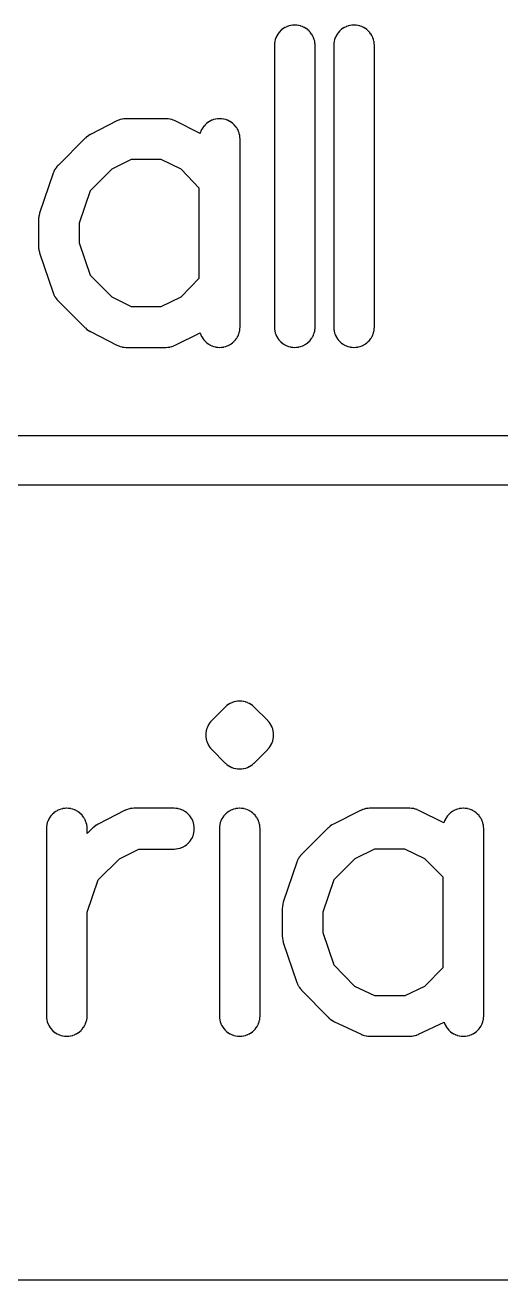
# Model space of a CAD drawing. Header units: inches. Extents: x -0.5 to 10, y -2.4 to 3.9.
# Drawn here: x 3.9214 to 3.9879, y -2.0665 to -1.8908 of the extents above; entities that cross this region are included whole.
import ezdxf

# ---------------------------------------------------------------- set-up
doc = ezdxf.new("R2010")
doc.units = ezdxf.units.IN

msp = doc.modelspace()

# ---------------------------------------------------------------- linework, layer by layer
for points in [[(3.96195, -1.93311), (3.96195, -1.93311), (3.96195, -1.9331), (3.96195, -1.8937), (3.96195, -1.89369), (3.961949, -1.893675), (3.961938, -1.893445), (3.961936, -1.893419), (3.961933, -1.893396), (3.961899, -1.893168), (3.961896, -1.893145), (3.96189, -1.89312), (3.961834, -1.892896), (3.961827, -1.89287), (3.96182, -1.892849), (3.961742, -1.892632), (3.961733, -1.892608), (3.961723, -1.892587), (3.961625, -1.892378), (3.961613, -1.892356), (3.961601, -1.892335), (3.961483, -1.892137), (3.961468, -1.892114), (3.961456, -1.892097), (3.961318, -1.891911), (3.961302, -1.89189), (3.961287, -1.891873), (3.961132, -1.891703), (3.961115, -1.891685), (3.961097, -1.891668), (3.960927, -1.891513), (3.96091, -1.891498), (3.960889, -1.891482), (3.960703, -1.891344), (3.960686, -1.891332), (3.960663, -1.891317), (3.960465, -1.891199), (3.960444, -1.891187), (3.960422, -1.891175), (3.960213, -1.891077), (3.960192, -1.891067), (3.960168, -1.891058), (3.959951, -1.89098), (3.95993, -1.890973), (3.959904, -1.890966), (3.95968, -1.89091), (3.959655, -1.890904), (3.959632, -1.890901), (3.959404, -1.890867), (3.959381, -1.890864), (3.959355, -1.890862), (3.959125, -1.890851), (3.9591, -1.89085), (3.959075, -1.890851), (3.958845, -1.890862), (3.958819, -1.890864), (3.958796, -1.890867), (3.958568, -1.890901), (3.958545, -1.890904), (3.95852, -1.89091), (3.958296, -1.890966), (3.95827, -1.890973), (3.958249, -1.89098), (3.958032, -1.891058), (3.958008, -1.891067), (3.957987, -1.891077), (3.957778, -1.891175), (3.957756, -1.891187), (3.957735, -1.891199), (3.957537, -1.891317), (3.957514, -1.891332), (3.957497, -1.891344), (3.957311, -1.891482), (3.95729, -1.891498), (3.957273, -1.891513), (3.957103, -1.891668), (3.957085, -1.891685), (3.957068, -1.891703), (3.956913, -1.891873), (3.956898, -1.89189), (3.956882, -1.891911), (3.956744, -1.892097), (3.956732, -1.892114), (3.956717, -1.892137), (3.956599, -1.892335), (3.956587, -1.892356), (3.956575, -1.892378), (3.956477, -1.892587), (3.956467, -1.892608), (3.956458, -1.892632), (3.95638, -1.892849), (3.956373, -1.89287), (3.956366, -1.892896), (3.95631, -1.89312), (3.956304, -1.893145), (3.956301, -1.893168), (3.956267, -1.893396), (3.956264, -1.893419), (3.956262, -1.893445), (3.956251, -1.893675), (3.95625, -1.89369), (3.95625, -1.8937), (3.95625, -1.9331), (3.95625, -1.93311), (3.956251, -1.933125), (3.956262, -1.933355), (3.956264, -1.933381), (3.956267, -1.933404), (3.956301, -1.933632), (3.956304, -1.933655), (3.95631, -1.93368), (3.956366, -1.933904), (3.956373, -1.93393), (3.95638, -1.933951), (3.956458, -1.934168), (3.956467, -1.934192), (3.956477, -1.934213), (3.956575, -1.934422), (3.956587, -1.934444), (3.956599, -1.934465), (3.956717, -1.934663), (3.956732, -1.934686), (3.956744, -1.934703), (3.956882, -1.934889), (3.956898, -1.93491), (3.956913, -1.934927), (3.957068, -1.935097), (3.957085, -1.935115), (3.957103, -1.935132), (3.957273, -1.935287), (3.95729, -1.935302), (3.957311, -1.935318), (3.957497, -1.935456), (3.957514, -1.935468), (3.957537, -1.935483), (3.957735, -1.935601), (3.957756, -1.935613), (3.957778, -1.935625), (3.957987, -1.935723), (3.958008, -1.935733), (3.958032, -1.935742), (3.958249, -1.93582), (3.95827, -1.935827), (3.958296, -1.935834), (3.95852, -1.93589), (3.958545, -1.935896), (3.958568, -1.935899), (3.958796, -1.935933), (3.958819, -1.935936), (3.958845, -1.935938), (3.959075, -1.935949), (3.9591, -1.93595), (3.959125, -1.935949), (3.959355, -1.935938), (3.959381, -1.935936), (3.959404, -1.935933), (3.959632, -1.935899), (3.959655, -1.935896), (3.95968, -1.93589), (3.959904, -1.935834), (3.95993, -1.935827), (3.959951, -1.93582), (3.960168, -1.935742), (3.960192, -1.935733), (3.960213, -1.935723), (3.960422, -1.935625), (3.960444, -1.935613), (3.960465, -1.935601), (3.960663, -1.935483), (3.960686, -1.935468), (3.960703, -1.935456), (3.960889, -1.935318), (3.96091, -1.935302), (3.960927, -1.935287), (3.961097, -1.935132), (3.961115, -1.935115), (3.961132, -1.935097), (3.961287, -1.934927), (3.961302, -1.93491), (3.961318, -1.934889), (3.961456, -1.934703), (3.961468, -1.934686), (3.961483, -1.934663), (3.961601, -1.934465), (3.961613, -1.934444), (3.961625, -1.934422), (3.961723, -1.934213), (3.961733, -1.934192), (3.961742, -1.934168), (3.96182, -1.933951), (3.961827, -1.93393), (3.961834, -1.933904), (3.96189, -1.93368), (3.961896, -1.933655), (3.961899, -1.933632), (3.961933, -1.933404), (3.961936, -1.933381), (3.961938, -1.933355), (3.961949, -1.933125)], [(3.97025, -1.93311), (3.97025, -1.93311), (3.97025, -1.9331), (3.97025, -1.8937), (3.97025, -1.89369), (3.970249, -1.893675), (3.970238, -1.893445), (3.970236, -1.893419), (3.970233, -1.893396), (3.970199, -1.893168), (3.970196, -1.893145), (3.97019, -1.89312), (3.970134, -1.892896), (3.970127, -1.89287), (3.97012, -1.892849), (3.970042, -1.892632), (3.970033, -1.892608), (3.970023, -1.892587), (3.969925, -1.892378), (3.969913, -1.892356), (3.969901, -1.892335), (3.969783, -1.892137), (3.969768, -1.892114), (3.969756, -1.892097), (3.969618, -1.891911), (3.969602, -1.89189), (3.969587, -1.891873), (3.969432, -1.891703), (3.969415, -1.891685), (3.969397, -1.891668), (3.969227, -1.891513), (3.96921, -1.891498), (3.969189, -1.891482), (3.969003, -1.891344), (3.968986, -1.891332), (3.968963, -1.891317), (3.968765, -1.891199), (3.968744, -1.891187), (3.968722, -1.891175), (3.968513, -1.891077), (3.968492, -1.891067), (3.968468, -1.891058), (3.968251, -1.89098), (3.96823, -1.890973), (3.968204, -1.890966), (3.96798, -1.89091), (3.967955, -1.890904), (3.967932, -1.890901), (3.967704, -1.890867), (3.967681, -1.890864), (3.967655, -1.890862), (3.967425, -1.890851), (3.9674, -1.89085), (3.967375, -1.890851), (3.967145, -1.890862), (3.967119, -1.890864), (3.967096, -1.890867), (3.966868, -1.890901), (3.966845, -1.890904), (3.96682, -1.89091), (3.966596, -1.890966), (3.96657, -1.890973), (3.966549, -1.89098), (3.966332, -1.891058), (3.966308, -1.891067), (3.966287, -1.891077), (3.966078, -1.891175), (3.966056, -1.891187), (3.966035, -1.891199), (3.965837, -1.891317), (3.965814, -1.891332), (3.965797, -1.891344), (3.965611, -1.891482), (3.96559, -1.891498), (3.965573, -1.891513), (3.965403, -1.891668), (3.965385, -1.891685), (3.965368, -1.891703), (3.965213, -1.891873), (3.965198, -1.89189), (3.965182, -1.891911), (3.965044, -1.892097), (3.965032, -1.892114), (3.965017, -1.892137), (3.964899, -1.892335), (3.964887, -1.892356), (3.964875, -1.892378), (3.964777, -1.892587), (3.964767, -1.892608), (3.964758, -1.892632), (3.96468, -1.892849), (3.964673, -1.89287), (3.964666, -1.892896), (3.96461, -1.89312), (3.964604, -1.893145), (3.964601, -1.893168), (3.964567, -1.893396), (3.964564, -1.893419), (3.964562, -1.893445), (3.964551, -1.893675), (3.96455, -1.89369), (3.96455, -1.8937), (3.96455, -1.9331), (3.96455, -1.93311), (3.964551, -1.933125), (3.964562, -1.933355), (3.964564, -1.933381), (3.964567, -1.933404), (3.964601, -1.933632), (3.964604, -1.933655), (3.96461, -1.93368), (3.964666, -1.933904), (3.964673, -1.93393), (3.96468, -1.933951), (3.964758, -1.934168), (3.964767, -1.934192), (3.964777, -1.934213), (3.964875, -1.934422), (3.964887, -1.934444), (3.964899, -1.934465), (3.965017, -1.934663), (3.965032, -1.934686), (3.965044, -1.934703), (3.965182, -1.934889), (3.965198, -1.93491), (3.965213, -1.934927), (3.965368, -1.935097), (3.965385, -1.935115), (3.965403, -1.935132), (3.965573, -1.935287), (3.96559, -1.935302), (3.965611, -1.935318), (3.965797, -1.935456), (3.965814, -1.935468), (3.965837, -1.935483), (3.966035, -1.935601), (3.966056, -1.935613), (3.966078, -1.935625), (3.966287, -1.935723), (3.966308, -1.935733), (3.966332, -1.935742), (3.966549, -1.93582), (3.96657, -1.935827), (3.966596, -1.935834), (3.96682, -1.93589), (3.966845, -1.935896), (3.966868, -1.935899), (3.967096, -1.935933), (3.967119, -1.935936), (3.967145, -1.935938), (3.967375, -1.935949), (3.9674, -1.93595), (3.967425, -1.935949), (3.967655, -1.935938), (3.967681, -1.935936), (3.967704, -1.935933), (3.967932, -1.935899), (3.967955, -1.935896), (3.96798, -1.93589), (3.968204, -1.935834), (3.96823, -1.935827), (3.968251, -1.93582), (3.968468, -1.935742), (3.968492, -1.935733), (3.968513, -1.935723), (3.968722, -1.935625), (3.968744, -1.935613), (3.968765, -1.935601), (3.968963, -1.935483), (3.968986, -1.935468), (3.969003, -1.935456), (3.969189, -1.935318), (3.96921, -1.935302), (3.969227, -1.935287), (3.969397, -1.935132), (3.969415, -1.935115), (3.969432, -1.935097), (3.969587, -1.934927), (3.969602, -1.93491), (3.969618, -1.934889), (3.969756, -1.934703), (3.969768, -1.934686), (3.969783, -1.934663), (3.969901, -1.934465), (3.969913, -1.934444), (3.969925, -1.934422), (3.970023, -1.934213), (3.970033, -1.934192), (3.970042, -1.934168), (3.97012, -1.933951), (3.970127, -1.93393), (3.970134, -1.933904), (3.97019, -1.93368), (3.970196, -1.933655), (3.970199, -1.933632), (3.970233, -1.933404), (3.970236, -1.933381), (3.970238, -1.933355), (3.970249, -1.933125)], [(3.945866, -1.933903), (3.945866, -1.933904), (3.945873, -1.93393), (3.94588, -1.933951), (3.945958, -1.934168), (3.945967, -1.934192), (3.945977, -1.934213), (3.946075, -1.934422), (3.946087, -1.934444), (3.946099, -1.934465), (3.946217, -1.934663), (3.946232, -1.934686), (3.946244, -1.934703), (3.946382, -1.934889), (3.946398, -1.93491), (3.946413, -1.934927), (3.946568, -1.935097), (3.946585, -1.935115), (3.946603, -1.935132), (3.946773, -1.935287), (3.94679, -1.935302), (3.946811, -1.935318), (3.946997, -1.935456), (3.947014, -1.935468), (3.947037, -1.935483), (3.947235, -1.935601), (3.947256, -1.935613), (3.947278, -1.935625), (3.947487, -1.935723), (3.947508, -1.935733), (3.947532, -1.935742), (3.947749, -1.93582), (3.94777, -1.935827), (3.947796, -1.935834), (3.94802, -1.93589), (3.948045, -1.935896), (3.948068, -1.935899), (3.948296, -1.935933), (3.948319, -1.935936), (3.948345, -1.935938), (3.948575, -1.935949), (3.9486, -1.93595), (3.948625, -1.935949), (3.948855, -1.935938), (3.948881, -1.935936), (3.948904, -1.935933), (3.949132, -1.935899), (3.949155, -1.935896), (3.94918, -1.93589), (3.949404, -1.935834), (3.94943, -1.935827), (3.949451, -1.93582), (3.949668, -1.935742), (3.949692, -1.935733), (3.949713, -1.935723), (3.949922, -1.935625), (3.949944, -1.935613), (3.949965, -1.935601), (3.950163, -1.935483), (3.950186, -1.935468), (3.950203, -1.935456), (3.950389, -1.935318), (3.95041, -1.935302), (3.950427, -1.935287), (3.950597, -1.935132), (3.950615, -1.935115), (3.950632, -1.935097), (3.950787, -1.934927), (3.950802, -1.93491), (3.950818, -1.934889), (3.950956, -1.934703), (3.950968, -1.934686), (3.950983, -1.934663), (3.951101, -1.934465), (3.951113, -1.934444), (3.951125, -1.934422), (3.951223, -1.934213), (3.951233, -1.934192), (3.951242, -1.934168), (3.95132, -1.933951), (3.951327, -1.93393), (3.951334, -1.933904), (3.95139, -1.93368), (3.951396, -1.933655), (3.951399, -1.933632), (3.951433, -1.933404), (3.951436, -1.933381), (3.951438, -1.933355), (3.951449, -1.933125), (3.95145, -1.93311), (3.95145, -1.9331), (3.95145, -1.9068), (3.95145, -1.90679), (3.951449, -1.906775), (3.951438, -1.906545), (3.951436, -1.906519), (3.951433, -1.906496), (3.951399, -1.906268), (3.951396, -1.906245), (3.95139, -1.90622), (3.951334, -1.905996), (3.951327, -1.90597), (3.95132, -1.905949), (3.951242, -1.905732), (3.951233, -1.905708), (3.951223, -1.905687), (3.951125, -1.905478), (3.951113, -1.905456), (3.951101, -1.905435), (3.950983, -1.905237), (3.950968, -1.905214), (3.950956, -1.905197), (3.950818, -1.905011), (3.950802, -1.90499), (3.950787, -1.904973), (3.950632, -1.904803), (3.950615, -1.904785), (3.950597, -1.904768), (3.950427, -1.904613), (3.95041, -1.904598), (3.950389, -1.904582), (3.950203, -1.904444), (3.950186, -1.904432), (3.950163, -1.904417), (3.949965, -1.904299), (3.949944, -1.904287), (3.949922, -1.904275), (3.949713, -1.904177), (3.949692, -1.904167), (3.949668, -1.904158), (3.949451, -1.90408), (3.94943, -1.904073), (3.949404, -1.904066), (3.94918, -1.90401), (3.949155, -1.904004), (3.949132, -1.904001), (3.948904, -1.903967), (3.948881, -1.903964), (3.948855, -1.903962), (3.948625, -1.903951), (3.9486, -1.90395), (3.948575, -1.903951), (3.948345, -1.903962), (3.948319, -1.903964), (3.948296, -1.903967), (3.948068, -1.904001), (3.948045, -1.904004), (3.94802, -1.90401), (3.947796, -1.904066), (3.94777, -1.904073), (3.947749, -1.90408), (3.947532, -1.904158), (3.947508, -1.904167), (3.947487, -1.904177), (3.947278, -1.904275), (3.947256, -1.904287), (3.947235, -1.904299), (3.947037, -1.904417), (3.947014, -1.904432), (3.946997, -1.904444), (3.946811, -1.904582), (3.94679, -1.904598), (3.946773, -1.904613), (3.946603, -1.904768), (3.946585, -1.904785), (3.946568, -1.904803), (3.946413, -1.904973), (3.946398, -1.90499), (3.946382, -1.905011), (3.946244, -1.905197), (3.946232, -1.905214), (3.946217, -1.905237), (3.946099, -1.905435), (3.946087, -1.905456), (3.946075, -1.905478), (3.945977, -1.905687), (3.945967, -1.905708), (3.945958, -1.905732), (3.94588, -1.905949), (3.945873, -1.90597), (3.945866, -1.905996), (3.945866, -1.905997), (3.942375, -1.904251), (3.942366, -1.904247), (3.942354, -1.904241), (3.942154, -1.904153), (3.942136, -1.904145), (3.942111, -1.904136), (3.941905, -1.904066), (3.941886, -1.90406), (3.94186, -1.904054), (3.941648, -1.904004), (3.941625, -1.903999), (3.941603, -1.903995), (3.941387, -1.903965), (3.941366, -1.903962), (3.941341, -1.903961), (3.941123, -1.903951), (3.941111, -1.90395), (3.9411, -1.90395), (3.9355, -1.90395), (3.935489, -1.90395), (3.935476, -1.903951), (3.935254, -1.903961), (3.93523, -1.903963), (3.935206, -1.903966), (3.934986, -1.903997), (3.934962, -1.904001), (3.934939, -1.904006), (3.934723, -1.904059), (3.934703, -1.904064), (3.934677, -1.904072), (3.934466, -1.904145), (3.934442, -1.904154), (3.934422, -1.904162), (3.934219, -1.904254), (3.934216, -1.904256), (3.934198, -1.904265), (3.930498, -1.906165), (3.930484, -1.906172), (3.930475, -1.906177), (3.930265, -1.906299), (3.930242, -1.906314), (3.930242, -1.906314), (3.930221, -1.906328), (3.930025, -1.906471), (3.930006, -1.906485), (3.930006, -1.906485), (3.929984, -1.906504), (3.929804, -1.906667), (3.9298, -1.906671), (3.929785, -1.906685), (3.925985, -1.910485), (3.925974, -1.910496), (3.925969, -1.910501), (3.925824, -1.91066), (3.925809, -1.910678), (3.925795, -1.910696), (3.925665, -1.910867), (3.925651, -1.910887), (3.925639, -1.910905), (3.925525, -1.911088), (3.925514, -1.911107), (3.925503, -1.911128), (3.925406, -1.91132), (3.925395, -1.911343), (3.925387, -1.911362), (3.925309, -1.911563), (3.925306, -1.911571), (3.925301, -1.911584), (3.923401, -1.917184), (3.923397, -1.917198), (3.923393, -1.91721), (3.923324, -1.917457), (3.923318, -1.917481), (3.923318, -1.917481), (3.923312, -1.91751), (3.923271, -1.917763), (3.923267, -1.91779), (3.923267, -1.91779), (3.923265, -1.917817), (3.923251, -1.918073), (3.92325, -1.918091), (3.92325, -1.9181), (3.92325, -1.9218), (3.92325, -1.921809), (3.923251, -1.921827), (3.923265, -1.922083), (3.923267, -1.92211), (3.923267, -1.92211), (3.923271, -1.922137), (3.923312, -1.92239), (3.923318, -1.922419), (3.923318, -1.922419), (3.923324, -1.922443), (3.923393, -1.92269), (3.923397, -1.922702), (3.923401, -1.922716), (3.925301, -1.928316), (3.925306, -1.928329), (3.925309, -1.928337), (3.925387, -1.928538), (3.925395, -1.928557), (3.925406, -1.92858), (3.925503, -1.928772), (3.925514, -1.928793), (3.925525, -1.928812), (3.925639, -1.928995), (3.925651, -1.929013), (3.925665, -1.929033), (3.925795, -1.929204), (3.925809, -1.929222), (3.925824, -1.92924), (3.925969, -1.929399), (3.925974, -1.929404), (3.925985, -1.929415), (3.929785, -1.933215), (3.9298, -1.933229), (3.929804, -1.933233), (3.929984, -1.933396), (3.930006, -1.933415), (3.930006, -1.933415), (3.930025, -1.933429), (3.930221, -1.933572), (3.930242, -1.933586), (3.930242, -1.933586), (3.930265, -1.933601), (3.930475, -1.933723), (3.930484, -1.933728), (3.930498, -1.933735), (3.934198, -1.935635), (3.934216, -1.935644), (3.934219, -1.935646), (3.934422, -1.935738), (3.934442, -1.935746), (3.934466, -1.935755), (3.934677, -1.935828), (3.934703, -1.935836), (3.934723, -1.935841), (3.934939, -1.935894), (3.934962, -1.935899), (3.934986, -1.935903), (3.935206, -1.935934), (3.93523, -1.935937), (3.935254, -1.935939), (3.935476, -1.935949), (3.935489, -1.93595), (3.9355, -1.93595), (3.9411, -1.93595), (3.941111, -1.93595), (3.941123, -1.935949), (3.941341, -1.935939), (3.941366, -1.935938), (3.941387, -1.935935), (3.941603, -1.935905), (3.941625, -1.935901), (3.941648, -1.935896), (3.94186, -1.935846), (3.941886, -1.93584), (3.941905, -1.935834), (3.942111, -1.935764), (3.942136, -1.935755), (3.942154, -1.935747), (3.942354, -1.935659), (3.942366, -1.935653), (3.942375, -1.935649)], [(3.943194, -1.911034), (3.940427, -1.90965), (3.936189, -1.90965), (3.933499, -1.911031), (3.930485, -1.914045), (3.92895, -1.91857), (3.92895, -1.92133), (3.930485, -1.925855), (3.933499, -1.928869), (3.936189, -1.93025), (3.940427, -1.93025), (3.943194, -1.928866), (3.94575, -1.926242), (3.94575, -1.913658)], [(3.80655, -1.95525), (3.80655, -2.06645), (4.96205, -2.06645), (4.96205, -1.95525)], [(3.947475, -1.988195), (3.947475, -1.988195), (3.947468, -1.988203), (3.947313, -1.988373), (3.947298, -1.98839), (3.947282, -1.988411), (3.947144, -1.988597), (3.947132, -1.988614), (3.947117, -1.988637), (3.946999, -1.988835), (3.946987, -1.988856), (3.946975, -1.988878), (3.946877, -1.989087), (3.946867, -1.989108), (3.946858, -1.989132), (3.94678, -1.989349), (3.946773, -1.98937), (3.946766, -1.989396), (3.94671, -1.98962), (3.946704, -1.989645), (3.946701, -1.989668), (3.946667, -1.989896), (3.946664, -1.989919), (3.946662, -1.989945), (3.946651, -1.990175), (3.94665, -1.9902), (3.946651, -1.990225), (3.946662, -1.990455), (3.946664, -1.990481), (3.946667, -1.990504), (3.946701, -1.990732), (3.946704, -1.990755), (3.94671, -1.99078), (3.946766, -1.991004), (3.946773, -1.99103), (3.94678, -1.991051), (3.946858, -1.991268), (3.946867, -1.991292), (3.946877, -1.991313), (3.946975, -1.991522), (3.946987, -1.991544), (3.946999, -1.991565), (3.947117, -1.991763), (3.947132, -1.991786), (3.947144, -1.991803), (3.947282, -1.991989), (3.947298, -1.99201), (3.947313, -1.992027), (3.947468, -1.992197), (3.947475, -1.992205), (3.947485, -1.992215), (3.949385, -1.994115), (3.949395, -1.994125), (3.949403, -1.994132), (3.949573, -1.994287), (3.94959, -1.994302), (3.949611, -1.994318), (3.949797, -1.994456), (3.949814, -1.994468), (3.949837, -1.994483), (3.950035, -1.994601), (3.950056, -1.994613), (3.950078, -1.994625), (3.950287, -1.994723), (3.950308, -1.994733), (3.950332, -1.994742), (3.950549, -1.99482), (3.95057, -1.994827), (3.950596, -1.994834), (3.95082, -1.99489), (3.950845, -1.994896), (3.950868, -1.994899), (3.951096, -1.994933), (3.951119, -1.994936), (3.951145, -1.994938), (3.951375, -1.994949), (3.9514, -1.99495), (3.951425, -1.994949), (3.951655, -1.994938), (3.951681, -1.994936), (3.951704, -1.994933), (3.951932, -1.994899), (3.951955, -1.994896), (3.95198, -1.99489), (3.952204, -1.994834), (3.95223, -1.994827), (3.952251, -1.99482), (3.952468, -1.994742), (3.952492, -1.994733), (3.952513, -1.994723), (3.952722, -1.994625), (3.952744, -1.994613), (3.952765, -1.994601), (3.952963, -1.994483), (3.952986, -1.994468), (3.953003, -1.994456), (3.953189, -1.994318), (3.95321, -1.994302), (3.953227, -1.994287), (3.953397, -1.994132), (3.953405, -1.994125), (3.953415, -1.994115), (3.955315, -1.992215), (3.955325, -1.992205), (3.955332, -1.992197), (3.955487, -1.992027), (3.955502, -1.99201), (3.955518, -1.991989), (3.955656, -1.991803), (3.955668, -1.991786), (3.955683, -1.991763), (3.955801, -1.991565), (3.955813, -1.991544), (3.955825, -1.991522), (3.955923, -1.991313), (3.955933, -1.991292), (3.955942, -1.991268), (3.95602, -1.991051), (3.956027, -1.99103), (3.956034, -1.991004), (3.95609, -1.99078), (3.956096, -1.990755), (3.956099, -1.990732), (3.956133, -1.990504), (3.956136, -1.990481), (3.956138, -1.990455), (3.956149, -1.990225), (3.95615, -1.9902), (3.956149, -1.990175), (3.956138, -1.989945), (3.956136, -1.989919), (3.956133, -1.989896), (3.956099, -1.989668), (3.956096, -1.989645), (3.95609, -1.98962), (3.956034, -1.989396), (3.956027, -1.98937), (3.95602, -1.989349), (3.955942, -1.989132), (3.955933, -1.989108), (3.955923, -1.989087), (3.955825, -1.988878), (3.955813, -1.988856), (3.955801, -1.988835), (3.955683, -1.988637), (3.955668, -1.988614), (3.955656, -1.988597), (3.955518, -1.988411), (3.955502, -1.98839), (3.955487, -1.988373), (3.955332, -1.988203), (3.955325, -1.988195), (3.955315, -1.988185), (3.953415, -1.986285), (3.953405, -1.986275), (3.953397, -1.986268), (3.953227, -1.986113), (3.95321, -1.986098), (3.953189, -1.986082), (3.953003, -1.985944), (3.952986, -1.985932), (3.952963, -1.985917), (3.952765, -1.985799), (3.952744, -1.985787), (3.952722, -1.985775), (3.952513, -1.985677), (3.952492, -1.985667), (3.952468, -1.985658), (3.952251, -1.98558), (3.95223, -1.985573), (3.952204, -1.985566), (3.95198, -1.98551), (3.951955, -1.985504), (3.951932, -1.985501), (3.951704, -1.985467), (3.951681, -1.985464), (3.951655, -1.985462), (3.951425, -1.985451), (3.9514, -1.98545), (3.951375, -1.985451), (3.951145, -1.985462), (3.951119, -1.985464), (3.951096, -1.985467), (3.950868, -1.985501), (3.950845, -1.985504), (3.95082, -1.98551), (3.950596, -1.985566), (3.95057, -1.985573), (3.950549, -1.98558), (3.950332, -1.985658), (3.950308, -1.985667), (3.950287, -1.985677), (3.950078, -1.985775), (3.950056, -1.985787), (3.950035, -1.985799), (3.949837, -1.985917), (3.949814, -1.985932), (3.949797, -1.985944), (3.949611, -1.986082), (3.94959, -1.986098), (3.949573, -1.986113), (3.949403, -1.986268), (3.949395, -1.986275), (3.949385, -1.986285), (3.947485, -1.988185)], [(3.93005, -2.01497), (3.931579, -2.010464), (3.934582, -2.00754), (3.937289, -2.00615), (3.9422, -2.00615), (3.94221, -2.00615), (3.942225, -2.006149), (3.942455, -2.006138), (3.942481, -2.006136), (3.942504, -2.006133), (3.942732, -2.006099), (3.942755, -2.006096), (3.94278, -2.00609), (3.943004, -2.006034), (3.94303, -2.006027), (3.943051, -2.00602), (3.943268, -2.005942), (3.943292, -2.005933), (3.943313, -2.005923), (3.943522, -2.005825), (3.943544, -2.005813), (3.943565, -2.005801), (3.943763, -2.005683), (3.943786, -2.005668), (3.943803, -2.005656), (3.943989, -2.005518), (3.94401, -2.005502), (3.944027, -2.005487), (3.944197, -2.005332), (3.944215, -2.005315), (3.944232, -2.005297), (3.944387, -2.005127), (3.944402, -2.00511), (3.944418, -2.005089), (3.944556, -2.004903), (3.944568, -2.004886), (3.944583, -2.004863), (3.944701, -2.004665), (3.944713, -2.004644), (3.944725, -2.004622), (3.944823, -2.004413), (3.944833, -2.004392), (3.944842, -2.004368), (3.94492, -2.004151), (3.944927, -2.00413), (3.944934, -2.004104), (3.94499, -2.00388), (3.944996, -2.003855), (3.944999, -2.003832), (3.945033, -2.003604), (3.945036, -2.003581), (3.945038, -2.003555), (3.945049, -2.003325), (3.94505, -2.0033), (3.945049, -2.003275), (3.945038, -2.003045), (3.945036, -2.003019), (3.945033, -2.002996), (3.944999, -2.002768), (3.944996, -2.002745), (3.94499, -2.00272), (3.944934, -2.002496), (3.944927, -2.00247), (3.94492, -2.002449), (3.944842, -2.002232), (3.944833, -2.002208), (3.944823, -2.002187), (3.944725, -2.001978), (3.944713, -2.001956), (3.944701, -2.001935), (3.944583, -2.001737), (3.944568, -2.001714), (3.944556, -2.001697), (3.944418, -2.001511), (3.944402, -2.00149), (3.944387, -2.001473), (3.944232, -2.001303), (3.944215, -2.001285), (3.944197, -2.001268), (3.944027, -2.001113), (3.94401, -2.001098), (3.943989, -2.001082), (3.943803, -2.000944), (3.943786, -2.000932), (3.943763, -2.000917), (3.943565, -2.000799), (3.943544, -2.000787), (3.943522, -2.000775), (3.943313, -2.000677), (3.943292, -2.000667), (3.943268, -2.000658), (3.943051, -2.00058), (3.94303, -2.000573), (3.943004, -2.000566), (3.94278, -2.00051), (3.942755, -2.000504), (3.942732, -2.000501), (3.942504, -2.000467), (3.942481, -2.000464), (3.942455, -2.000462), (3.942225, -2.000451), (3.94221, -2.00045), (3.9422, -2.00045), (3.9366, -2.00045), (3.936589, -2.00045), (3.936576, -2.000451), (3.936354, -2.000461), (3.93633, -2.000463), (3.936306, -2.000466), (3.936086, -2.000497), (3.936062, -2.000501), (3.936039, -2.000506), (3.935823, -2.000559), (3.935803, -2.000564), (3.935777, -2.000572), (3.935566, -2.000645), (3.935542, -2.000654), (3.935522, -2.000662), (3.935319, -2.000754), (3.935316, -2.000756), (3.935298, -2.000765), (3.931598, -2.002665), (3.931583, -2.002673), (3.931576, -2.002677), (3.931375, -2.002793), (3.931352, -2.002807), (3.931333, -2.00282), (3.931144, -2.002956), (3.931124, -2.002971), (3.931124, -2.002971), (3.931105, -2.002987), (3.93093, -2.003141), (3.930923, -2.003148), (3.930912, -2.003158), (3.93005, -2.003997), (3.93005, -2.0033), (3.93005, -2.00329), (3.930049, -2.003275), (3.930038, -2.003045), (3.930036, -2.003019), (3.930033, -2.002996), (3.929999, -2.002768), (3.929996, -2.002745), (3.92999, -2.00272), (3.929934, -2.002496), (3.929927, -2.00247), (3.92992, -2.002449), (3.929842, -2.002232), (3.929833, -2.002208), (3.929823, -2.002187), (3.929725, -2.001978), (3.929713, -2.001956), (3.929701, -2.001935), (3.929583, -2.001737), (3.929568, -2.001714), (3.929556, -2.001697), (3.929418, -2.001511), (3.929402, -2.00149), (3.929387, -2.001473), (3.929232, -2.001303), (3.929215, -2.001285), (3.929197, -2.001268), (3.929027, -2.001113), (3.92901, -2.001098), (3.928989, -2.001082), (3.928803, -2.000944), (3.928786, -2.000932), (3.928763, -2.000917), (3.928565, -2.000799), (3.928544, -2.000787), (3.928522, -2.000775), (3.928313, -2.000677), (3.928292, -2.000667), (3.928268, -2.000658), (3.928051, -2.00058), (3.92803, -2.000573), (3.928004, -2.000566), (3.92778, -2.00051), (3.927755, -2.000504), (3.927732, -2.000501), (3.927504, -2.000467), (3.927481, -2.000464), (3.927455, -2.000462), (3.927225, -2.000451), (3.9272, -2.00045), (3.927175, -2.000451), (3.926945, -2.000462), (3.926919, -2.000464), (3.926896, -2.000467), (3.926668, -2.000501), (3.926645, -2.000504), (3.92662, -2.00051), (3.926396, -2.000566), (3.92637, -2.000573), (3.926349, -2.00058), (3.926132, -2.000658), (3.926108, -2.000667), (3.926087, -2.000677), (3.925878, -2.000775), (3.925856, -2.000787), (3.925835, -2.000799), (3.925637, -2.000917), (3.925614, -2.000932), (3.925597, -2.000944), (3.925411, -2.001082), (3.92539, -2.001098), (3.925373, -2.001113), (3.925203, -2.001268), (3.925185, -2.001285), (3.925168, -2.001303), (3.925013, -2.001473), (3.924998, -2.00149), (3.924982, -2.001511), (3.924844, -2.001697), (3.924832, -2.001714), (3.924817, -2.001737), (3.924699, -2.001935), (3.924687, -2.001956), (3.924675, -2.001978), (3.924577, -2.002187), (3.924567, -2.002208), (3.924558, -2.002232), (3.92448, -2.002449), (3.924473, -2.00247), (3.924466, -2.002496), (3.92441, -2.00272), (3.924404, -2.002745), (3.924401, -2.002768), (3.924367, -2.002996), (3.924364, -2.003019), (3.924362, -2.003045), (3.924351, -2.003275), (3.92435, -2.00329), (3.92435, -2.0033), (3.92435, -2.0295), (3.92435, -2.02951), (3.924351, -2.029525), (3.924362, -2.029755), (3.924364, -2.029781), (3.924367, -2.029804), (3.924401, -2.030032), (3.924404, -2.030055), (3.92441, -2.03008), (3.924466, -2.030304), (3.924473, -2.03033), (3.92448, -2.030351), (3.924558, -2.030568), (3.924567, -2.030592), (3.924577, -2.030613), (3.924675, -2.030822), (3.924687, -2.030844), (3.924699, -2.030865), (3.924817, -2.031063), (3.924832, -2.031086), (3.924844, -2.031103), (3.924982, -2.031289), (3.924998, -2.03131), (3.925013, -2.031327), (3.925168, -2.031497), (3.925185, -2.031515), (3.925203, -2.031532), (3.925373, -2.031687), (3.92539, -2.031702), (3.925411, -2.031718), (3.925597, -2.031856), (3.925614, -2.031868), (3.925637, -2.031883), (3.925835, -2.032001), (3.925856, -2.032013), (3.925878, -2.032025), (3.926087, -2.032123), (3.926108, -2.032133), (3.926132, -2.032142), (3.926349, -2.03222), (3.92637, -2.032227), (3.926396, -2.032234), (3.92662, -2.03229), (3.926645, -2.032296), (3.926668, -2.032299), (3.926896, -2.032333), (3.926919, -2.032336), (3.926945, -2.032338), (3.927175, -2.032349), (3.9272, -2.03235), (3.927225, -2.032349), (3.927455, -2.032338), (3.927481, -2.032336), (3.927504, -2.032333), (3.927732, -2.032299), (3.927755, -2.032296), (3.92778, -2.03229), (3.928004, -2.032234), (3.92803, -2.032227), (3.928051, -2.03222), (3.928268, -2.032142), (3.928292, -2.032133), (3.928313, -2.032123), (3.928522, -2.032025), (3.928544, -2.032013), (3.928565, -2.032001), (3.928763, -2.031883), (3.928786, -2.031868), (3.928803, -2.031856), (3.928989, -2.031718), (3.92901, -2.031702), (3.929027, -2.031687), (3.929197, -2.031532), (3.929215, -2.031515), (3.929232, -2.031497), (3.929387, -2.031327), (3.929402, -2.03131), (3.929418, -2.031289), (3.929556, -2.031103), (3.929568, -2.031086), (3.929583, -2.031063), (3.929701, -2.030865), (3.929713, -2.030844), (3.929725, -2.030822), (3.929823, -2.030613), (3.929833, -2.030592), (3.929842, -2.030568), (3.92992, -2.030351), (3.929927, -2.03033), (3.929934, -2.030304), (3.92999, -2.03008), (3.929996, -2.030055), (3.929999, -2.030032), (3.930033, -2.029804), (3.930036, -2.029781), (3.930038, -2.029755), (3.930049, -2.029525), (3.93005, -2.02951), (3.93005, -2.0295)], [(3.95425, -2.02951), (3.95425, -2.02951), (3.95425, -2.0295), (3.95425, -2.0033), (3.95425, -2.00329), (3.954249, -2.003275), (3.954238, -2.003045), (3.954236, -2.003019), (3.954233, -2.002996), (3.954199, -2.002768), (3.954196, -2.002745), (3.95419, -2.00272), (3.954134, -2.002496), (3.954127, -2.00247), (3.95412, -2.002449), (3.954042, -2.002232), (3.954033, -2.002208), (3.954023, -2.002187), (3.953925, -2.001978), (3.953913, -2.001956), (3.953901, -2.001935), (3.953783, -2.001737), (3.953768, -2.001714), (3.953756, -2.001697), (3.953618, -2.001511), (3.953602, -2.00149), (3.953587, -2.001473), (3.953432, -2.001303), (3.953415, -2.001285), (3.953397, -2.001268), (3.953227, -2.001113), (3.95321, -2.001098), (3.953189, -2.001082), (3.953003, -2.000944), (3.952986, -2.000932), (3.952963, -2.000917), (3.952765, -2.000799), (3.952744, -2.000787), (3.952722, -2.000775), (3.952513, -2.000677), (3.952492, -2.000667), (3.952468, -2.000658), (3.952251, -2.00058), (3.95223, -2.000573), (3.952204, -2.000566), (3.95198, -2.00051), (3.951955, -2.000504), (3.951932, -2.000501), (3.951704, -2.000467), (3.951681, -2.000464), (3.951655, -2.000462), (3.951425, -2.000451), (3.9514, -2.00045), (3.951375, -2.000451), (3.951145, -2.000462), (3.951119, -2.000464), (3.951096, -2.000467), (3.950868, -2.000501), (3.950845, -2.000504), (3.95082, -2.00051), (3.950596, -2.000566), (3.95057, -2.000573), (3.950549, -2.00058), (3.950332, -2.000658), (3.950308, -2.000667), (3.950287, -2.000677), (3.950078, -2.000775), (3.950056, -2.000787), (3.950035, -2.000799), (3.949837, -2.000917), (3.949814, -2.000932), (3.949797, -2.000944), (3.949611, -2.001082), (3.94959, -2.001098), (3.949573, -2.001113), (3.949403, -2.001268), (3.949385, -2.001285), (3.949368, -2.001303), (3.949213, -2.001473), (3.949198, -2.00149), (3.949182, -2.001511), (3.949044, -2.001697), (3.949032, -2.001714), (3.949017, -2.001737), (3.948899, -2.001935), (3.948887, -2.001956), (3.948875, -2.001978), (3.948777, -2.002187), (3.948767, -2.002208), (3.948758, -2.002232), (3.94868, -2.002449), (3.948673, -2.00247), (3.948666, -2.002496), (3.94861, -2.00272), (3.948604, -2.002745), (3.948601, -2.002768), (3.948567, -2.002996), (3.948564, -2.003019), (3.948562, -2.003045), (3.948551, -2.003275), (3.94855, -2.00329), (3.94855, -2.0033), (3.94855, -2.0295), (3.94855, -2.02951), (3.948551, -2.029525), (3.948562, -2.029755), (3.948564, -2.029781), (3.948567, -2.029804), (3.948601, -2.030032), (3.948604, -2.030055), (3.94861, -2.03008), (3.948666, -2.030304), (3.948673, -2.03033), (3.94868, -2.030351), (3.948758, -2.030568), (3.948767, -2.030592), (3.948777, -2.030613), (3.948875, -2.030822), (3.948887, -2.030844), (3.948899, -2.030865), (3.949017, -2.031063), (3.949032, -2.031086), (3.949044, -2.031103), (3.949182, -2.031289), (3.949198, -2.03131), (3.949213, -2.031327), (3.949368, -2.031497), (3.949385, -2.031515), (3.949403, -2.031532), (3.949573, -2.031687), (3.94959, -2.031702), (3.949611, -2.031718), (3.949797, -2.031856), (3.949814, -2.031868), (3.949837, -2.031883), (3.950035, -2.032001), (3.950056, -2.032013), (3.950078, -2.032025), (3.950287, -2.032123), (3.950308, -2.032133), (3.950332, -2.032142), (3.950549, -2.03222), (3.95057, -2.032227), (3.950596, -2.032234), (3.95082, -2.03229), (3.950845, -2.032296), (3.950868, -2.032299), (3.951096, -2.032333), (3.951119, -2.032336), (3.951145, -2.032338), (3.951375, -2.032349), (3.9514, -2.03235), (3.951425, -2.032349), (3.951655, -2.032338), (3.951681, -2.032336), (3.951704, -2.032333), (3.951932, -2.032299), (3.951955, -2.032296), (3.95198, -2.03229), (3.952204, -2.032234), (3.95223, -2.032227), (3.952251, -2.03222), (3.952468, -2.032142), (3.952492, -2.032133), (3.952513, -2.032123), (3.952722, -2.032025), (3.952744, -2.032013), (3.952765, -2.032001), (3.952963, -2.031883), (3.952986, -2.031868), (3.953003, -2.031856), (3.953189, -2.031718), (3.95321, -2.031702), (3.953227, -2.031687), (3.953397, -2.031532), (3.953415, -2.031515), (3.953432, -2.031497), (3.953587, -2.031327), (3.953602, -2.03131), (3.953618, -2.031289), (3.953756, -2.031103), (3.953768, -2.031086), (3.953783, -2.031063), (3.953901, -2.030865), (3.953913, -2.030844), (3.953925, -2.030822), (3.954023, -2.030613), (3.954033, -2.030592), (3.954042, -2.030568), (3.95412, -2.030351), (3.954127, -2.03033), (3.954134, -2.030304), (3.95419, -2.03008), (3.954196, -2.030055), (3.954199, -2.030032), (3.954233, -2.029804), (3.954236, -2.029781), (3.954238, -2.029755), (3.954249, -2.029525)], [(3.979966, -2.002497), (3.976475, -2.000751), (3.976466, -2.000747), (3.976454, -2.000741), (3.976254, -2.000653), (3.976236, -2.000645), (3.976211, -2.000636), (3.976005, -2.000566), (3.975986, -2.00056), (3.97596, -2.000554), (3.975748, -2.000504), (3.975725, -2.000499), (3.975703, -2.000495), (3.975487, -2.000465), (3.975466, -2.000462), (3.975441, -2.000461), (3.975223, -2.000451), (3.975211, -2.00045), (3.9752, -2.00045), (3.9696, -2.00045), (3.969589, -2.00045), (3.969577, -2.000451), (3.969359, -2.000461), (3.969334, -2.000462), (3.969313, -2.000465), (3.969097, -2.000495), (3.969075, -2.000499), (3.969052, -2.000504), (3.96884, -2.000554), (3.968814, -2.00056), (3.968795, -2.000566), (3.968589, -2.000636), (3.968564, -2.000645), (3.968546, -2.000653), (3.968346, -2.000741), (3.968334, -2.000747), (3.968325, -2.000751), (3.964525, -2.002651), (3.964514, -2.002657), (3.964502, -2.002664), (3.964283, -2.002788), (3.964261, -2.002801), (3.964261, -2.002801), (3.964238, -2.002817), (3.964033, -2.002964), (3.964014, -2.002979), (3.964014, -2.002979), (3.963992, -2.002998), (3.963804, -2.003166), (3.963794, -2.003176), (3.963785, -2.003185), (3.960085, -2.006885), (3.960074, -2.006896), (3.960069, -2.006901), (3.959924, -2.00706), (3.959909, -2.007078), (3.959895, -2.007096), (3.959765, -2.007267), (3.959751, -2.007287), (3.959739, -2.007305), (3.959625, -2.007488), (3.959614, -2.007507), (3.959603, -2.007528), (3.959506, -2.00772), (3.959495, -2.007743), (3.959487, -2.007762), (3.959409, -2.007963), (3.959406, -2.007971), (3.959401, -2.007984), (3.957501, -2.013584), (3.957497, -2.013598), (3.957493, -2.01361), (3.957424, -2.013857), (3.957418, -2.013881), (3.957418, -2.013881), (3.957412, -2.01391), (3.957371, -2.014163), (3.957367, -2.01419), (3.957367, -2.01419), (3.957365, -2.014217), (3.957351, -2.014473), (3.95735, -2.014491), (3.95735, -2.0145), (3.95735, -2.0183), (3.95735, -2.018309), (3.957351, -2.018327), (3.957365, -2.018583), (3.957367, -2.01861), (3.957367, -2.01861), (3.957371, -2.018637), (3.957412, -2.01889), (3.957418, -2.018919), (3.957418, -2.018919), (3.957424, -2.018943), (3.957493, -2.01919), (3.957497, -2.019202), (3.957501, -2.019216), (3.959401, -2.024816), (3.959407, -2.024833), (3.959409, -2.024837), (3.959485, -2.025031), (3.959494, -2.025053), (3.959503, -2.025072), (3.959596, -2.025259), (3.959606, -2.025279), (3.959617, -2.025298), (3.959726, -2.025477), (3.959737, -2.025494), (3.959751, -2.025513), (3.959876, -2.025681), (3.959889, -2.025698), (3.959904, -2.025716), (3.960043, -2.025872), (3.960052, -2.025881), (3.960058, -2.025888), (3.963758, -2.029688), (3.963768, -2.029699), (3.963774, -2.029704), (3.963926, -2.029847), (3.963942, -2.029861), (3.96396, -2.029876), (3.964125, -2.030005), (3.964145, -2.03002), (3.964161, -2.030031), (3.964337, -2.030145), (3.964353, -2.030155), (3.964375, -2.030168), (3.96456, -2.030266), (3.96457, -2.030271), (3.96458, -2.030276), (3.96838, -2.032076), (3.968389, -2.03208), (3.9684, -2.032085), (3.968592, -2.032165), (3.968611, -2.032173), (3.968633, -2.032181), (3.968831, -2.032244), (3.968853, -2.03225), (3.968874, -2.032256), (3.969077, -2.032301), (3.969096, -2.032305), (3.96912, -2.032309), (3.969326, -2.032336), (3.969347, -2.032339), (3.96937, -2.03234), (3.969578, -2.03235), (3.969589, -2.03235), (3.9696, -2.03235), (3.9752, -2.03235), (3.975211, -2.03235), (3.975222, -2.03235), (3.97543, -2.03234), (3.975453, -2.032339), (3.975474, -2.032336), (3.97568, -2.032309), (3.975704, -2.032305), (3.975723, -2.032301), (3.975926, -2.032256), (3.975947, -2.03225), (3.975969, -2.032244), (3.976167, -2.032181), (3.976189, -2.032173), (3.976208, -2.032165), (3.9764, -2.032085), (3.976411, -2.03208), (3.97642, -2.032076), (3.979992, -2.030384), (3.980058, -2.030568), (3.980067, -2.030592), (3.980077, -2.030613), (3.980175, -2.030822), (3.980187, -2.030844), (3.980199, -2.030865), (3.980317, -2.031063), (3.980332, -2.031086), (3.980344, -2.031103), (3.980482, -2.031289), (3.980498, -2.03131), (3.980513, -2.031327), (3.980668, -2.031497), (3.980685, -2.031515), (3.980703, -2.031532), (3.980873, -2.031687), (3.98089, -2.031702), (3.980911, -2.031718), (3.981097, -2.031856), (3.981114, -2.031868), (3.981137, -2.031883), (3.981335, -2.032001), (3.981356, -2.032013), (3.981378, -2.032025), (3.981587, -2.032123), (3.981608, -2.032133), (3.981632, -2.032142), (3.981849, -2.03222), (3.98187, -2.032227), (3.981896, -2.032234), (3.98212, -2.03229), (3.982145, -2.032296), (3.982168, -2.032299), (3.982396, -2.032333), (3.982419, -2.032336), (3.982445, -2.032338), (3.982675, -2.032349), (3.9827, -2.03235), (3.982725, -2.032349), (3.982955, -2.032338), (3.982981, -2.032336), (3.983004, -2.032333), (3.983232, -2.032299), (3.983255, -2.032296), (3.98328, -2.03229), (3.983504, -2.032234), (3.98353, -2.032227), (3.983551, -2.03222), (3.983768, -2.032142), (3.983792, -2.032133), (3.983813, -2.032123), (3.984022, -2.032025), (3.984044, -2.032013), (3.984065, -2.032001), (3.984263, -2.031883), (3.984286, -2.031868), (3.984303, -2.031856), (3.984489, -2.031718), (3.98451, -2.031702), (3.984527, -2.031687), (3.984697, -2.031532), (3.984715, -2.031515), (3.984732, -2.031497), (3.984887, -2.031327), (3.984902, -2.03131), (3.984918, -2.031289), (3.985056, -2.031103), (3.985068, -2.031086), (3.985083, -2.031063), (3.985201, -2.030865), (3.985213, -2.030844), (3.985225, -2.030822), (3.985323, -2.030613), (3.985333, -2.030592), (3.985342, -2.030568), (3.98542, -2.030351), (3.985427, -2.03033), (3.985434, -2.030304), (3.98549, -2.03008), (3.985496, -2.030055), (3.985499, -2.030032), (3.985533, -2.029804), (3.985536, -2.029781), (3.985538, -2.029755), (3.985549, -2.029525), (3.98555, -2.02951), (3.98555, -2.0295), (3.98555, -2.0033), (3.98555, -2.00329), (3.985549, -2.003275), (3.985538, -2.003045), (3.985536, -2.003019), (3.985533, -2.002996), (3.985499, -2.002768), (3.985496, -2.002745), (3.98549, -2.00272), (3.985434, -2.002496), (3.985427, -2.00247), (3.98542, -2.002449), (3.985342, -2.002232), (3.985333, -2.002208), (3.985323, -2.002187), (3.985225, -2.001978), (3.985213, -2.001956), (3.985201, -2.001935), (3.985083, -2.001737), (3.985068, -2.001714), (3.985056, -2.001697), (3.984918, -2.001511), (3.984902, -2.00149), (3.984887, -2.001473), (3.984732, -2.001303), (3.984715, -2.001285), (3.984697, -2.001268), (3.984527, -2.001113), (3.98451, -2.001098), (3.984489, -2.001082), (3.984303, -2.000944), (3.984286, -2.000932), (3.984263, -2.000917), (3.984065, -2.000799), (3.984044, -2.000787), (3.984022, -2.000775), (3.983813, -2.000677), (3.983792, -2.000667), (3.983768, -2.000658), (3.983551, -2.00058), (3.98353, -2.000573), (3.983504, -2.000566), (3.98328, -2.00051), (3.983255, -2.000504), (3.983232, -2.000501), (3.983004, -2.000467), (3.982981, -2.000464), (3.982955, -2.000462), (3.982725, -2.000451), (3.9827, -2.00045), (3.982675, -2.000451), (3.982445, -2.000462), (3.982419, -2.000464), (3.982396, -2.000467), (3.982168, -2.000501), (3.982145, -2.000504), (3.98212, -2.00051), (3.981896, -2.000566), (3.98187, -2.000573), (3.981849, -2.00058), (3.981632, -2.000658), (3.981608, -2.000667), (3.981587, -2.000677), (3.981378, -2.000775), (3.981356, -2.000787), (3.981335, -2.000799), (3.981137, -2.000917), (3.981114, -2.000932), (3.981097, -2.000944), (3.980911, -2.001082), (3.98089, -2.001098), (3.980873, -2.001113), (3.980703, -2.001268), (3.980685, -2.001285), (3.980668, -2.001303), (3.980513, -2.001473), (3.980498, -2.00149), (3.980482, -2.001511), (3.980344, -2.001697), (3.980332, -2.001714), (3.980317, -2.001737), (3.980199, -2.001935), (3.980187, -2.001956), (3.980175, -2.001978), (3.980077, -2.002187), (3.980067, -2.002208), (3.980058, -2.002232), (3.97998, -2.002449), (3.979973, -2.00247), (3.979966, -2.002496)], [(3.977312, -2.007542), (3.974527, -2.00615), (3.970273, -2.00615), (3.967488, -2.007542), (3.964585, -2.010445), (3.96305, -2.01497), (3.96305, -2.01783), (3.964592, -2.022374), (3.967484, -2.025344), (3.970241, -2.02665), (3.974559, -2.02665), (3.977316, -2.025344), (3.97985, -2.022742), (3.97985, -2.010081)]]:
    msp.add_lwpolyline(points, close=True)
msp.add_lwpolyline([(4.046848, -1.94835), (1.874452, -1.94835)])

doc.saveas('drawing.dxf')
